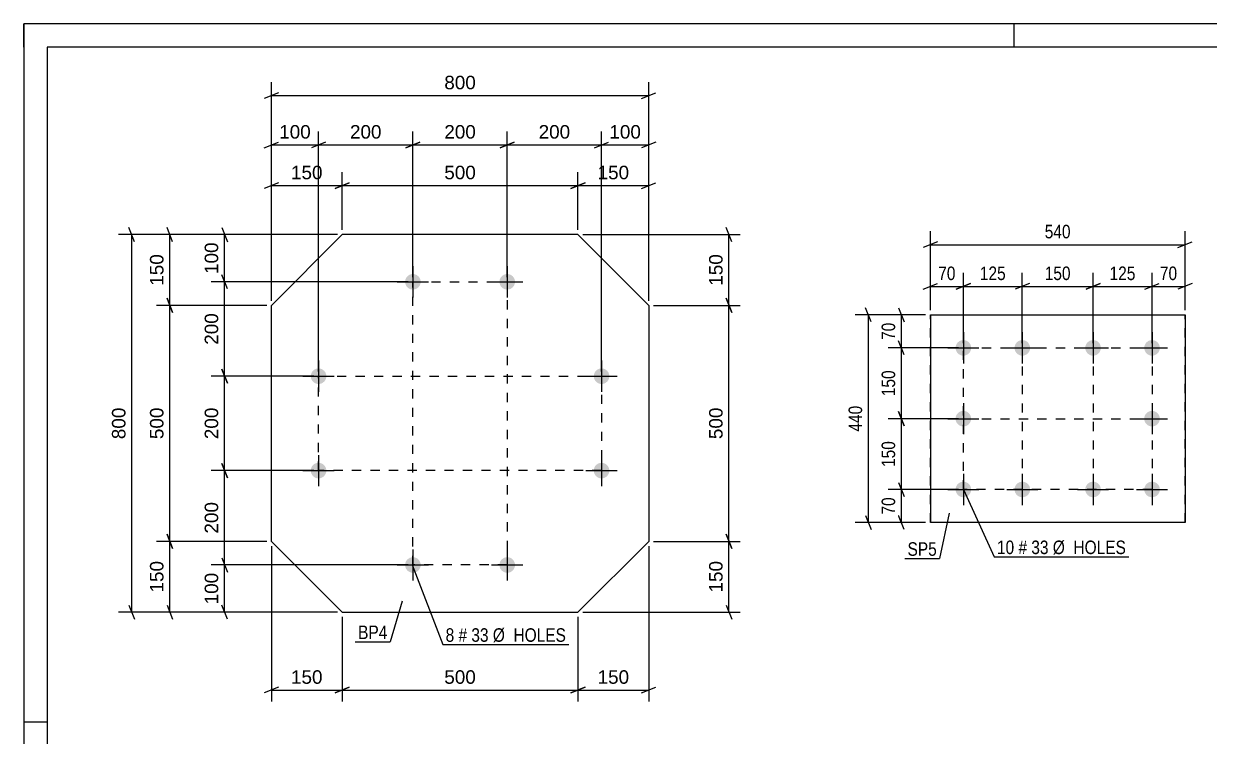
# Model space of a CAD drawing. Header units: millimetres. Extents: x 0 to 420, y 0 to 297.
# Drawn here: x 0 to 251.4, y 146 to 297 of the extents above; entities that cross this region are included whole.
import ezdxf

# ---------------------------------------------------------------- set-up
doc = ezdxf.new("R2010")
doc.units = ezdxf.units.MM
doc.linetypes.add('DXK_LINE_DOT2', pattern=[3.9198, 1.9599, -1.9599])
doc.styles.add('Arial', font='ARIAL.TTF', dxfattribs={"height": 0.2})
doc.styles.add('Arial Narrow', font='ARIALN.TTF', dxfattribs={"height": 0.2})

# ---------------------------------------------------------------- blocks, each defined once
blk = doc.blocks.new('Unknown-284876815-1134')
at = {"color": 5, "linetype": 'Continuous'}
for p, q in [((420, 297), (0, 297)), ((0, 297), (0, 0)), ((0, 292), (0, 297)), ((210, 292), (210, 297)), ((415, 292), (5, 292)), ((5, 292), (5, 5)), ((5, 149), (0, 149))]:
    blk.add_line(p, q, dxfattribs=at)
blk = doc.blocks.new('Part-284876815-1397 - 1381')
at = {"color": 2, "linetype": 'Continuous'}
for p, q in [((192.22, 235.32), (192.22, 191.32)), ((192.22, 235.32), (246.22, 235.32)), ((246.22, 235.32), (246.22, 191.32)), ((246.22, 191.32), (192.22, 191.32))]:
    blk.add_line(p, q, dxfattribs=at)
at = {"color": 7, "linetype": 'DXK_LINE_DOT2'}
for p, q in [((192.22, 191.32), (192.22, 235.32)), ((246.22, 191.32), (246.22, 235.32))]:
    blk.add_line(p, q, dxfattribs=at)
blk = doc.blocks.new('Bolt-284876815-1430 - 1381')
at = {"linetype": 'Continuous'}
for points in [[(199.22, 229.97, -1), (199.22, 226.67, -1)], [(211.72, 229.97, -1), (211.72, 226.67, -1)], [(226.72, 229.97, -1), (226.72, 226.67, -1)], [(239.22, 229.97, -1), (239.22, 226.67, -1)], [(199.22, 214.97, -1), (199.22, 211.67, -1)], [(239.22, 214.97, -1), (239.22, 211.67, -1)], [(199.22, 199.97, -1), (199.22, 196.67, -1)], [(211.72, 199.97, -1), (211.72, 196.67, -1)], [(226.72, 199.97, -1), (226.72, 196.67, -1)], [(239.22, 199.97, -1), (239.22, 196.67, -1)]]:
    blk.add_hatch(color=1, dxfattribs=at).paths.add_polyline_path(points)
at = {"color": 1, "linetype": 'Continuous'}
for p, q in [((199.22, 231.62), (199.22, 225.02)), ((211.72, 231.62), (211.72, 225.02)), ((226.72, 231.62), (226.72, 225.02)), ((239.22, 231.62), (239.22, 225.02)), ((195.92, 228.32), (202.52, 228.32)), ((208.42, 228.32), (215.02, 228.32)), ((223.42, 228.32), (230.02, 228.32)), ((235.92, 228.32), (242.52, 228.32)), ((199.22, 216.62), (199.22, 210.02)), ((239.22, 216.62), (239.22, 210.02)), ((195.92, 213.32), (202.52, 213.32)), ((235.92, 213.32), (242.52, 213.32)), ((199.22, 201.62), (199.22, 195.02)), ((211.72, 201.62), (211.72, 195.02)), ((226.72, 201.62), (226.72, 195.02)), ((239.22, 201.62), (239.22, 195.02)), ((195.92, 198.32), (202.52, 198.32)), ((208.42, 198.32), (215.02, 198.32)), ((223.42, 198.32), (230.02, 198.32)), ((235.92, 198.32), (242.52, 198.32))]:
    blk.add_line(p, q, dxfattribs=at)
blk = doc.blocks.new('Part-284876815-1938 - 1922')
at = {"color": 2, "linetype": 'Continuous'}
for p, q in [((52.51, 237.32), (67.5, 252.32)), ((117.51, 252.32), (67.5, 252.32)), ((117.51, 252.32), (132.51, 237.32)), ((52.51, 187.32), (52.51, 237.32)), ((132.51, 237.32), (132.51, 187.32)), ((52.51, 187.32), (67.51, 172.32)), ((132.51, 187.32), (117.51, 172.32)), ((67.51, 172.32), (117.51, 172.32))]:
    blk.add_line(p, q, dxfattribs=at)
blk = doc.blocks.new('Bolt-284876815-1971 - 1922')
at = {"linetype": 'Continuous'}
for points in [[(82.51, 243.97, -1), (82.51, 240.67, -1)], [(102.51, 243.97, -1), (102.51, 240.67, -1)], [(62.51, 223.97, -1), (62.51, 220.67, -1)], [(122.51, 223.97, -1), (122.51, 220.67, -1)], [(62.51, 203.97, -1), (62.51, 200.67, -1)], [(122.51, 203.97, -1), (122.51, 200.67, -1)], [(82.51, 183.97, -1), (82.51, 180.67, -1)], [(102.51, 183.97, -1), (102.51, 180.67, -1)]]:
    blk.add_hatch(color=1, dxfattribs=at).paths.add_polyline_path(points)
at = {"color": 1, "linetype": 'Continuous'}
for p, q in [((82.51, 245.62), (82.51, 239.02)), ((102.51, 245.62), (102.51, 239.02)), ((79.21, 242.32), (85.81, 242.32)), ((99.21, 242.32), (105.81, 242.32)), ((62.51, 225.62), (62.51, 219.02)), ((122.51, 225.62), (122.51, 219.02)), ((59.21, 222.32), (65.81, 222.32)), ((119.21, 222.32), (125.81, 222.32)), ((62.51, 205.62), (62.51, 199.02)), ((122.51, 205.62), (122.51, 199.02)), ((59.21, 202.32), (65.81, 202.32)), ((119.21, 202.32), (125.81, 202.32)), ((82.51, 185.62), (82.51, 179.02)), ((102.51, 185.62), (102.51, 179.02)), ((79.21, 182.32), (85.81, 182.32)), ((99.21, 182.32), (105.81, 182.32))]:
    blk.add_line(p, q, dxfattribs=at)
blk = doc.blocks.new('Rectangle-284876815-1527 - 1381')
at = {"color": 1, "linetype": 'DXK_LINE_DOT2'}
blk.add_lwpolyline([(199.22, 228.33), (239.22, 228.33), (239.22, 198.32), (199.22, 198.32), (199.22, 228.33)], close=True, dxfattribs=at)
blk = doc.blocks.new('Rectangle-284876815-2923 - 1922')
at = {"color": 1, "linetype": 'DXK_LINE_DOT2'}
blk.add_lwpolyline([(82.51, 242.32), (102.51, 242.32), (102.51, 182.32), (82.51, 182.32), (82.51, 242.32)], close=True, dxfattribs=at)
blk = doc.blocks.new('Rectangle-284876815-2933 - 1922')
at = {"color": 1, "linetype": 'DXK_LINE_DOT2'}
blk.add_lwpolyline([(62.51, 222.32), (122.51, 222.32), (122.51, 202.32), (62.51, 202.32), (62.51, 222.32)], close=True, dxfattribs=at)
blk = doc.blocks.new('Line-284876815-1513 - 1381')
at = {"color": 1, "linetype": 'DXK_LINE_DOT2'}
blk.add_line((226.72, 228.33), (226.72, 198.32), dxfattribs=at)
blk = doc.blocks.new('Line-284876815-1505 - 1381')
at = {"color": 1, "linetype": 'DXK_LINE_DOT2'}
blk.add_line((211.72, 228.33), (211.72, 198.32), dxfattribs=at)
blk = doc.blocks.new('Line-284876815-1520 - 1381')
at = {"color": 1, "linetype": 'DXK_LINE_DOT2'}
blk.add_line((199.22, 213.32), (239.22, 213.32), dxfattribs=at)
blk = doc.blocks.new('StraightDimension-284876815-1495 - 1381')
at = {"color": 7, "linetype": 'Continuous'}
for p, q in [((192.22, 236.32), (192.22, 253.03)), ((246.22, 236.32), (246.22, 253.03)), ((193.72, 250.78), (190.72, 249.58)), ((192.22, 250.18), (246.22, 250.18)), ((244.72, 249.58), (247.72, 250.78))]:
    blk.add_line(p, q, dxfattribs=at)
at = {"color": 0}
blk.add_wipeout([(222.56, 250.93), (222.56, 255.13), (215.87, 255.13), (215.87, 250.93)], dxfattribs=at)
at = {"color": 3, "style": 'Arial Narrow'}
blk.add_text('540', height=2.863, dxfattribs=at).set_placement((216.47, 251.53))
blk = doc.blocks.new('StraightDimension-284876815-1457 - 1381')
at = {"color": 7, "linetype": 'Continuous'}
for p, q in [((179.7, 233.82), (178.5, 236.82)), ((191.22, 235.32), (176.25, 235.32)), ((179.1, 191.32), (179.1, 235.32)), ((191.22, 191.32), (176.25, 191.32)), ((178.5, 192.82), (179.7, 189.82))]:
    blk.add_line(p, q, dxfattribs=at)
at = {"color": 0}
blk.add_wipeout([(178.35, 216.67), (174.15, 216.67), (174.15, 209.98), (178.35, 209.98)], dxfattribs=at)
at = {"color": 3, "style": 'Arial Narrow'}
blk.add_text('440', height=2.863, rotation=90.0002, dxfattribs=at).set_placement((177.75, 210.58))
blk = doc.blocks.new('StraightDimension-284876815-5510 - 1381')
at = {"color": 7, "linetype": 'Continuous'}
for p, q in [((199.22, 229.32), (199.22, 244.19)), ((211.72, 229.32), (211.72, 244.19)), ((197.72, 240.74), (200.72, 241.94)), ((199.22, 241.34), (211.72, 241.34)), ((213.22, 241.94), (210.22, 240.74))]:
    blk.add_line(p, q, dxfattribs=at)
at = {"color": 0}
blk.add_wipeout([(208.81, 242.09), (208.81, 246.29), (202.12, 246.29), (202.12, 242.09)], dxfattribs=at)
at = {"color": 3, "style": 'Arial Narrow'}
blk.add_text('125', height=2.863, dxfattribs=at).set_placement((202.72, 242.69))
blk = doc.blocks.new('StraightDimension-284876815-5512 - 1381')
at = {"color": 7, "linetype": 'Continuous'}
for p, q in [((211.72, 229.32), (211.72, 244.19)), ((226.72, 229.32), (226.72, 244.19)), ((213.22, 241.94), (210.22, 240.74)), ((211.72, 241.34), (226.72, 241.34)), ((225.22, 240.74), (228.22, 241.94))]:
    blk.add_line(p, q, dxfattribs=at)
at = {"color": 0}
blk.add_wipeout([(222.56, 242.09), (222.56, 246.29), (215.87, 246.29), (215.87, 242.09)], dxfattribs=at)
at = {"color": 3, "style": 'Arial Narrow'}
blk.add_text('150', height=2.863, dxfattribs=at).set_placement((216.47, 242.69))
blk = doc.blocks.new('StraightDimension-284876815-1432 - 1381')
at = {"color": 7, "linetype": 'Continuous'}
for p, q in [((185.5, 199.82), (186.7, 196.82)), ((198.22, 198.32), (183.25, 198.32)), ((186.1, 191.32), (186.1, 198.32)), ((191.22, 191.32), (183.25, 191.32)), ((186.7, 189.82), (185.5, 192.82))]:
    blk.add_line(p, q, dxfattribs=at)
at = {"color": 0}
blk.add_wipeout([(185.35, 197.25), (181.15, 197.25), (181.15, 192.4), (185.35, 192.4)], dxfattribs=at)
at = {"color": 3, "style": 'Arial Narrow'}
blk.add_text('70', height=2.863, rotation=90.0002, dxfattribs=at).set_placement((184.75, 193))
blk = doc.blocks.new('StraightDimension-284876815-1442 - 1381')
at = {"color": 7, "linetype": 'Continuous'}
for p, q in [((185.5, 236.82), (186.7, 233.82)), ((191.22, 235.32), (183.25, 235.32)), ((186.1, 228.33), (186.1, 235.32)), ((186.7, 226.83), (185.5, 229.83)), ((198.22, 228.33), (183.25, 228.33))]:
    blk.add_line(p, q, dxfattribs=at)
at = {"color": 0}
blk.add_wipeout([(185.35, 234.25), (181.15, 234.25), (181.15, 229.4), (185.35, 229.4)], dxfattribs=at)
at = {"color": 3, "style": 'Arial Narrow'}
blk.add_text('70', height=2.863, rotation=90.0002, dxfattribs=at).set_placement((184.75, 230))
blk = doc.blocks.new('StraightDimension-284876815-1468 - 1381')
at = {"color": 7, "linetype": 'Continuous'}
for p, q in [((192.22, 236.32), (192.22, 244.19)), ((199.22, 229.32), (199.22, 244.19)), ((190.72, 240.74), (193.72, 241.94)), ((192.22, 241.34), (199.22, 241.34)), ((200.72, 241.94), (197.72, 240.74))]:
    blk.add_line(p, q, dxfattribs=at)
at = {"color": 0}
blk.add_wipeout([(198.14, 242.09), (198.14, 246.29), (193.29, 246.29), (193.29, 242.09)], dxfattribs=at)
at = {"color": 3, "style": 'Arial Narrow'}
blk.add_text('70', height=2.863, dxfattribs=at).set_placement((193.89, 242.69))
blk = doc.blocks.new('StraightDimension-284876815-1478 - 1381')
at = {"color": 7, "linetype": 'Continuous'}
for p, q in [((239.22, 229.33), (239.22, 244.19)), ((246.22, 236.32), (246.22, 244.19)), ((237.72, 240.74), (240.72, 241.94)), ((239.22, 241.34), (246.22, 241.34)), ((247.72, 241.94), (244.72, 240.74))]:
    blk.add_line(p, q, dxfattribs=at)
at = {"color": 0}
blk.add_wipeout([(245.14, 242.09), (245.14, 246.29), (240.29, 246.29), (240.29, 242.09)], dxfattribs=at)
at = {"color": 3, "style": 'Arial Narrow'}
blk.add_text('70', height=2.863, dxfattribs=at).set_placement((240.89, 242.69))
blk = doc.blocks.new('StraightDimension-284876815-5488 - 1381')
at = {"color": 7, "linetype": 'Continuous'}
for p, q in [((186.7, 211.82), (185.5, 214.82)), ((198.22, 213.32), (183.25, 213.32)), ((186.1, 198.32), (186.1, 213.32)), ((185.5, 199.82), (186.7, 196.82)), ((198.22, 198.32), (183.25, 198.32))]:
    blk.add_line(p, q, dxfattribs=at)
at = {"color": 0}
blk.add_wipeout([(185.35, 209.17), (181.15, 209.17), (181.15, 202.48), (185.35, 202.48)], dxfattribs=at)
at = {"color": 3, "style": 'Arial Narrow'}
blk.add_text('150', height=2.863, rotation=90.0002, dxfattribs=at).set_placement((184.75, 203.08))
blk = doc.blocks.new('StraightDimension-284876815-5490 - 1381')
at = {"color": 7, "linetype": 'Continuous'}
for p, q in [((186.7, 226.83), (185.5, 229.83)), ((198.22, 228.33), (183.25, 228.33)), ((186.1, 213.32), (186.1, 228.33)), ((185.5, 214.82), (186.7, 211.82)), ((198.22, 213.32), (183.25, 213.32))]:
    blk.add_line(p, q, dxfattribs=at)
at = {"color": 0}
blk.add_wipeout([(185.35, 224.17), (181.15, 224.17), (181.15, 217.48), (185.35, 217.48)], dxfattribs=at)
at = {"color": 3, "style": 'Arial Narrow'}
blk.add_text('150', height=2.863, rotation=90.0002, dxfattribs=at).set_placement((184.75, 218.08))
blk = doc.blocks.new('StraightDimension-284876815-5514 - 1381')
at = {"color": 7, "linetype": 'Continuous'}
for p, q in [((226.72, 229.32), (226.72, 244.19)), ((239.22, 229.32), (239.22, 244.19)), ((228.22, 241.94), (225.22, 240.74)), ((226.72, 241.34), (239.22, 241.34)), ((237.72, 240.74), (240.72, 241.94))]:
    blk.add_line(p, q, dxfattribs=at)
at = {"color": 0}
blk.add_wipeout([(236.31, 242.09), (236.31, 246.29), (229.62, 246.29), (229.62, 242.09)], dxfattribs=at)
at = {"color": 3, "style": 'Arial Narrow'}
blk.add_text('125', height=2.863, dxfattribs=at).set_placement((230.22, 242.69))
blk = doc.blocks.new('StraightDimension-284876815-5588 - 1922')
at = {"color": 7, "linetype": 'Continuous'}
for p, q in [((43.18, 240.82), (41.98, 243.82)), ((81.51, 242.32), (39.73, 242.32)), ((42.58, 222.32), (42.58, 242.32)), ((41.98, 223.82), (43.18, 220.82)), ((61.51, 222.32), (39.73, 222.32))]:
    blk.add_line(p, q, dxfattribs=at)
at = {"color": 0}
blk.add_wipeout([(41.83, 236.26), (37.63, 236.26), (37.63, 228.38), (41.83, 228.38)], dxfattribs=at)
at = {"color": 3, "style": 'Arial'}
blk.add_text('200', height=2.865, rotation=90.0002, dxfattribs=at).set_placement((41.23, 228.98))
blk = doc.blocks.new('StraightDimension-284876815-2838 - 1922')
at = {"color": 7, "linetype": 'Continuous'}
for p, q in [((117.51, 253.32), (117.51, 265.55)), ((132.51, 238.32), (132.51, 265.55)), ((119.01, 263.3), (116.01, 262.1)), ((117.51, 262.7), (132.51, 262.7)), ((131.01, 262.1), (134.01, 263.3))]:
    blk.add_line(p, q, dxfattribs=at)
at = {"color": 0}
blk.add_wipeout([(128.94, 263.45), (128.94, 267.65), (121.07, 267.65), (121.07, 263.45)], dxfattribs=at)
at = {"color": 3, "style": 'Arial'}
blk.add_text('150', height=2.865, dxfattribs=at).set_placement((121.67, 264.05))
blk = doc.blocks.new('StraightDimension-284876815-3119 - 1922')
at = {"color": 7, "linetype": 'Continuous'}
for p, q in [((52.51, 238.32), (52.51, 284.61)), ((132.51, 238.32), (132.51, 284.61)), ((54.01, 282.36), (51.01, 281.16)), ((52.51, 281.76), (132.51, 281.76)), ((131.01, 281.16), (134.01, 282.36))]:
    blk.add_line(p, q, dxfattribs=at)
at = {"color": 0}
blk.add_wipeout([(96.44, 282.51), (96.44, 286.71), (88.57, 286.71), (88.57, 282.51)], dxfattribs=at)
at = {"color": 3, "style": 'Arial'}
blk.add_text('800', height=2.865, dxfattribs=at).set_placement((89.17, 283.11))
blk = doc.blocks.new('StraightDimension-284876815-2839 - 1922')
at = {"color": 7, "linetype": 'Continuous'}
for p, q in [((67.5, 253.32), (67.5, 265.55)), ((117.51, 253.32), (117.51, 265.55)), ((69, 263.3), (66, 262.1)), ((67.5, 262.7), (117.51, 262.7)), ((116.01, 262.1), (119.01, 263.3))]:
    blk.add_line(p, q, dxfattribs=at)
at = {"color": 0}
blk.add_wipeout([(96.44, 263.45), (96.44, 267.65), (88.57, 267.65), (88.57, 263.45)], dxfattribs=at)
at = {"color": 3, "style": 'Arial'}
blk.add_text('500', height=2.865, dxfattribs=at).set_placement((89.17, 264.05))
blk = doc.blocks.new('StraightDimension-284876815-3071 - 1922')
at = {"color": 7, "linetype": 'Continuous'}
for p, q in [((66.5, 252.32), (39.73, 252.32)), ((41.98, 253.82), (43.18, 250.82)), ((42.58, 242.32), (42.58, 252.32)), ((43.18, 240.82), (41.98, 243.82)), ((81.51, 242.32), (39.73, 242.32))]:
    blk.add_line(p, q, dxfattribs=at)
at = {"color": 0}
blk.add_wipeout([(41.83, 251.26), (37.63, 251.26), (37.63, 243.38), (41.83, 243.38)], dxfattribs=at)
at = {"color": 3, "style": 'Arial'}
blk.add_text('100', height=2.865, rotation=90.0002, dxfattribs=at).set_placement((41.23, 243.98))
blk = doc.blocks.new('StraightDimension-284876815-2840 - 1922')
at = {"color": 7, "linetype": 'Continuous'}
for p, q in [((52.51, 238.32), (52.51, 265.55)), ((67.5, 253.32), (67.5, 265.55)), ((54.01, 263.3), (51.01, 262.1)), ((52.51, 262.7), (67.5, 262.7)), ((66, 262.1), (69, 263.3))]:
    blk.add_line(p, q, dxfattribs=at)
at = {"color": 0}
blk.add_wipeout([(63.94, 263.45), (63.94, 267.65), (56.07, 267.65), (56.07, 263.45)], dxfattribs=at)
at = {"color": 3, "style": 'Arial'}
blk.add_text('150', height=2.865, dxfattribs=at).set_placement((56.67, 264.05))
blk = doc.blocks.new('StraightDimension-284876815-3011 - 1922')
at = {"color": 7, "linetype": 'Continuous'}
for p, q in [((150.12, 185.82), (148.92, 188.82)), ((133.51, 187.32), (151.92, 187.32)), ((149.52, 172.32), (149.52, 187.32)), ((148.92, 173.82), (150.12, 170.82)), ((118.51, 172.32), (151.92, 172.32))]:
    blk.add_line(p, q, dxfattribs=at)
at = {"color": 0}
blk.add_wipeout([(148.77, 183.76), (144.57, 183.76), (144.57, 175.89), (148.77, 175.89)], dxfattribs=at)
at = {"color": 3, "style": 'Arial'}
blk.add_text('150', height=2.865, rotation=90.0002, dxfattribs=at).set_placement((148.17, 176.49))
blk = doc.blocks.new('StraightDimension-284876815-2947 - 1922')
at = {"color": 7, "linetype": 'Continuous'}
for p, q in [((132.51, 186.32), (132.51, 153.4)), ((117.51, 171.32), (117.51, 153.4)), ((119.01, 156.4), (116.01, 155.2)), ((131.01, 155.2), (134.01, 156.4)), ((117.51, 155.8), (132.51, 155.8))]:
    blk.add_line(p, q, dxfattribs=at)
at = {"color": 0}
blk.add_wipeout([(128.94, 156.55), (128.94, 160.75), (121.07, 160.75), (121.07, 156.55)], dxfattribs=at)
at = {"color": 3, "style": 'Arial'}
blk.add_text('150', height=2.865, dxfattribs=at).set_placement((121.67, 157.15))
blk = doc.blocks.new('StraightDimension-284876815-2948 - 1922')
at = {"color": 7, "linetype": 'Continuous'}
for p, q in [((67.51, 171.32), (67.51, 153.4)), ((117.51, 171.32), (117.51, 153.4)), ((69.01, 156.4), (66.01, 155.2)), ((116.01, 155.2), (119.01, 156.4)), ((67.51, 155.8), (117.51, 155.8))]:
    blk.add_line(p, q, dxfattribs=at)
at = {"color": 0}
blk.add_wipeout([(96.44, 156.55), (96.44, 160.75), (88.57, 160.75), (88.57, 156.55)], dxfattribs=at)
at = {"color": 3, "style": 'Arial'}
blk.add_text('500', height=2.865, dxfattribs=at).set_placement((89.17, 157.15))
blk = doc.blocks.new('StraightDimension-284876815-2949 - 1922')
at = {"color": 7, "linetype": 'Continuous'}
for p, q in [((52.51, 186.32), (52.51, 153.4)), ((67.51, 171.32), (67.51, 153.4)), ((54.01, 156.4), (51.01, 155.2)), ((66.01, 155.2), (69.01, 156.4)), ((52.51, 155.8), (67.51, 155.8))]:
    blk.add_line(p, q, dxfattribs=at)
at = {"color": 0}
blk.add_wipeout([(63.94, 156.55), (63.94, 160.75), (56.07, 160.75), (56.07, 156.55)], dxfattribs=at)
at = {"color": 3, "style": 'Arial'}
blk.add_text('150', height=2.865, dxfattribs=at).set_placement((56.67, 157.15))
blk = doc.blocks.new('StraightDimension-284876815-2982 - 1922')
at = {"color": 7, "linetype": 'Continuous'}
for p, q in [((122.51, 223.32), (122.51, 274.16)), ((132.51, 238.32), (132.51, 274.16)), ((121.01, 270.71), (124.01, 271.91)), ((134.01, 271.91), (131.01, 270.71)), ((122.51, 271.31), (132.51, 271.31))]:
    blk.add_line(p, q, dxfattribs=at)
at = {"color": 0}
blk.add_wipeout([(131.44, 272.06), (131.44, 276.26), (123.57, 276.26), (123.57, 272.06)], dxfattribs=at)
at = {"color": 3, "style": 'Arial'}
blk.add_text('100', height=2.865, dxfattribs=at).set_placement((124.17, 272.66))
blk = doc.blocks.new('StraightDimension-284876815-2986 - 1922')
at = {"color": 7, "linetype": 'Continuous'}
for p, q in [((52.51, 238.32), (52.51, 274.16)), ((62.51, 223.32), (62.51, 274.16)), ((51.01, 270.71), (54.01, 271.91)), ((64.01, 271.91), (61.01, 270.71)), ((52.51, 271.31), (62.51, 271.31))]:
    blk.add_line(p, q, dxfattribs=at)
at = {"color": 0}
blk.add_wipeout([(61.44, 272.06), (61.44, 276.26), (53.57, 276.26), (53.57, 272.06)], dxfattribs=at)
at = {"color": 3, "style": 'Arial'}
blk.add_text('100', height=2.865, dxfattribs=at).set_placement((54.17, 272.66))
blk = doc.blocks.new('StraightDimension-284876815-3009 - 1922')
at = {"color": 7, "linetype": 'Continuous'}
for p, q in [((118.51, 252.32), (151.92, 252.32)), ((150.12, 250.82), (148.92, 253.82)), ((149.52, 237.32), (149.52, 252.32)), ((148.92, 238.82), (150.12, 235.82)), ((133.51, 237.32), (151.92, 237.32))]:
    blk.add_line(p, q, dxfattribs=at)
at = {"color": 0}
blk.add_wipeout([(148.77, 248.76), (144.57, 248.76), (144.57, 240.89), (148.77, 240.89)], dxfattribs=at)
at = {"color": 3, "style": 'Arial'}
blk.add_text('150', height=2.865, rotation=90.0002, dxfattribs=at).set_placement((148.17, 241.49))
blk = doc.blocks.new('StraightDimension-284876815-3010 - 1922')
at = {"color": 7, "linetype": 'Continuous'}
for p, q in [((150.12, 235.82), (148.92, 238.82)), ((133.51, 237.32), (151.92, 237.32)), ((149.52, 187.32), (149.52, 237.32)), ((148.92, 188.82), (150.12, 185.82)), ((133.51, 187.32), (151.92, 187.32))]:
    blk.add_line(p, q, dxfattribs=at)
at = {"color": 0}
blk.add_wipeout([(148.77, 216.26), (144.57, 216.26), (144.57, 208.39), (148.77, 208.39)], dxfattribs=at)
at = {"color": 3, "style": 'Arial'}
blk.add_text('500', height=2.865, rotation=90.0002, dxfattribs=at).set_placement((148.17, 208.99))
blk = doc.blocks.new('StraightDimension-284876815-3040 - 1922')
at = {"color": 7, "linetype": 'Continuous'}
for p, q in [((66.5, 252.32), (28.13, 252.32)), ((31.58, 250.82), (30.38, 253.82)), ((30.98, 237.32), (30.98, 252.32)), ((30.38, 238.82), (31.58, 235.82)), ((51.51, 237.32), (28.13, 237.32))]:
    blk.add_line(p, q, dxfattribs=at)
at = {"color": 0}
blk.add_wipeout([(30.23, 248.76), (26.03, 248.76), (26.03, 240.89), (30.23, 240.89)], dxfattribs=at)
at = {"color": 3, "style": 'Arial'}
blk.add_text('150', height=2.865, rotation=90.0002, dxfattribs=at).set_placement((29.63, 241.49))
blk = doc.blocks.new('StraightDimension-284876815-3041 - 1922')
at = {"color": 7, "linetype": 'Continuous'}
for p, q in [((31.58, 235.82), (30.38, 238.82)), ((51.51, 237.32), (28.13, 237.32)), ((30.98, 187.32), (30.98, 237.32)), ((30.38, 188.82), (31.58, 185.82)), ((51.51, 187.32), (28.13, 187.32))]:
    blk.add_line(p, q, dxfattribs=at)
at = {"color": 0}
blk.add_wipeout([(30.23, 216.26), (26.03, 216.26), (26.03, 208.39), (30.23, 208.39)], dxfattribs=at)
at = {"color": 3, "style": 'Arial'}
blk.add_text('500', height=2.865, rotation=90.0002, dxfattribs=at).set_placement((29.63, 208.99))
blk = doc.blocks.new('StraightDimension-284876815-3042 - 1922')
at = {"color": 7, "linetype": 'Continuous'}
for p, q in [((31.58, 185.82), (30.38, 188.82)), ((51.51, 187.32), (28.13, 187.32)), ((30.98, 172.32), (30.98, 187.32)), ((30.38, 173.82), (31.58, 170.82)), ((66.51, 172.32), (28.13, 172.32))]:
    blk.add_line(p, q, dxfattribs=at)
at = {"color": 0}
blk.add_wipeout([(30.23, 183.76), (26.03, 183.76), (26.03, 175.89), (30.23, 175.89)], dxfattribs=at)
at = {"color": 3, "style": 'Arial'}
blk.add_text('150', height=2.865, rotation=90.0002, dxfattribs=at).set_placement((29.63, 176.49))
blk = doc.blocks.new('StraightDimension-284876815-3075 - 1922')
at = {"color": 7, "linetype": 'Continuous'}
for p, q in [((41.98, 183.82), (43.18, 180.82)), ((81.51, 182.32), (39.73, 182.32)), ((42.58, 172.32), (42.58, 182.32)), ((43.18, 170.82), (41.98, 173.82)), ((66.51, 172.32), (39.73, 172.32))]:
    blk.add_line(p, q, dxfattribs=at)
at = {"color": 0}
blk.add_wipeout([(41.83, 181.26), (37.63, 181.26), (37.63, 173.38), (41.83, 173.38)], dxfattribs=at)
at = {"color": 3, "style": 'Arial'}
blk.add_text('100', height=2.865, rotation=90.0002, dxfattribs=at).set_placement((41.23, 173.98))
blk = doc.blocks.new('StraightDimension-284876815-3108 - 1922')
at = {"color": 7, "linetype": 'Continuous'}
for p, q in [((66.5, 252.32), (20.07, 252.32)), ((23.52, 250.82), (22.32, 253.82)), ((22.92, 172.32), (22.92, 252.32)), ((22.32, 173.82), (23.52, 170.82)), ((66.5, 172.32), (20.07, 172.32))]:
    blk.add_line(p, q, dxfattribs=at)
at = {"color": 0}
blk.add_wipeout([(22.17, 216.26), (17.97, 216.26), (17.97, 208.38), (22.17, 208.38)], dxfattribs=at)
at = {"color": 3, "style": 'Arial'}
blk.add_text('800', height=2.865, rotation=90.0002, dxfattribs=at).set_placement((21.57, 208.98))
blk = doc.blocks.new('StraightDimension-284876815-5578 - 1922')
at = {"color": 7, "linetype": 'Continuous'}
for p, q in [((62.51, 223.32), (62.51, 274.16)), ((82.51, 243.32), (82.51, 274.16)), ((64.01, 271.91), (61.01, 270.71)), ((81.01, 270.71), (84.01, 271.91)), ((62.51, 271.31), (82.51, 271.31))]:
    blk.add_line(p, q, dxfattribs=at)
at = {"color": 0}
blk.add_wipeout([(76.44, 272.06), (76.44, 276.26), (68.57, 276.26), (68.57, 272.06)], dxfattribs=at)
at = {"color": 3, "style": 'Arial'}
blk.add_text('200', height=2.865, dxfattribs=at).set_placement((69.17, 272.66))
blk = doc.blocks.new('StraightDimension-284876815-5580 - 1922')
at = {"color": 7, "linetype": 'Continuous'}
for p, q in [((82.51, 243.32), (82.51, 274.16)), ((102.51, 243.32), (102.51, 274.16)), ((84.01, 271.91), (81.01, 270.71)), ((101.01, 270.71), (104.01, 271.91)), ((82.51, 271.31), (102.51, 271.31))]:
    blk.add_line(p, q, dxfattribs=at)
at = {"color": 0}
blk.add_wipeout([(96.44, 272.06), (96.44, 276.26), (88.57, 276.26), (88.57, 272.06)], dxfattribs=at)
at = {"color": 3, "style": 'Arial'}
blk.add_text('200', height=2.865, dxfattribs=at).set_placement((89.17, 272.66))
blk = doc.blocks.new('StraightDimension-284876815-5582 - 1922')
at = {"color": 7, "linetype": 'Continuous'}
for p, q in [((102.51, 243.32), (102.51, 274.16)), ((122.51, 223.32), (122.51, 274.16)), ((104.01, 271.91), (101.01, 270.71)), ((121.01, 270.71), (124.01, 271.91)), ((102.51, 271.31), (122.51, 271.31))]:
    blk.add_line(p, q, dxfattribs=at)
at = {"color": 0}
blk.add_wipeout([(116.44, 272.06), (116.44, 276.26), (108.57, 276.26), (108.57, 272.06)], dxfattribs=at)
at = {"color": 3, "style": 'Arial'}
blk.add_text('200', height=2.865, dxfattribs=at).set_placement((109.17, 272.66))
blk = doc.blocks.new('StraightDimension-284876815-5584 - 1922')
at = {"color": 7, "linetype": 'Continuous'}
for p, q in [((43.18, 200.82), (41.98, 203.82)), ((61.51, 202.32), (39.73, 202.32)), ((42.58, 182.32), (42.58, 202.32)), ((41.98, 183.82), (43.18, 180.82)), ((81.51, 182.32), (39.73, 182.32))]:
    blk.add_line(p, q, dxfattribs=at)
at = {"color": 0}
blk.add_wipeout([(41.83, 196.26), (37.63, 196.26), (37.63, 188.38), (41.83, 188.38)], dxfattribs=at)
at = {"color": 3, "style": 'Arial'}
blk.add_text('200', height=2.865, rotation=90.0002, dxfattribs=at).set_placement((41.23, 188.98))
blk = doc.blocks.new('StraightDimension-284876815-5586 - 1922')
at = {"color": 7, "linetype": 'Continuous'}
for p, q in [((43.18, 220.82), (41.98, 223.82)), ((61.51, 222.32), (39.73, 222.32)), ((42.58, 202.32), (42.58, 222.32)), ((41.98, 203.82), (43.18, 200.82)), ((61.51, 202.32), (39.73, 202.32))]:
    blk.add_line(p, q, dxfattribs=at)
at = {"color": 0}
blk.add_wipeout([(41.83, 216.26), (37.63, 216.26), (37.63, 208.38), (41.83, 208.38)], dxfattribs=at)
at = {"color": 3, "style": 'Arial'}
blk.add_text('200', height=2.865, rotation=90.0002, dxfattribs=at).set_placement((41.23, 208.98))
blk = doc.blocks.new('Mark-284876815-1393 - 1381')
at = {"color": 0}
blk.add_wipeout([(193.59, 184.27), (193.59, 187.27), (187.38, 187.27), (187.38, 184.27)], dxfattribs=at)
blk.add_wipeout([(193.59, 184.27), (193.59, 187.27), (187.38, 187.27), (187.38, 184.27)], dxfattribs=at)
at = {"color": 30, "linetype": 'Continuous'}
for p in [(196.2, 193.29), (186.78, 183.67)]:
    blk.add_line(p, (194.19, 183.67), dxfattribs=at)
at = {"color": 3, "style": 'Arial Narrow'}
blk.add_text('SP5', height=2.863, dxfattribs=at).set_placement((187.38, 184.27))
blk = doc.blocks.new('Mark-284876815-1426 - 1381')
at = {"color": 0}
blk.add_wipeout([(210, 184.63), (210, 187.63), (206.34, 187.63), (206.34, 184.63)], dxfattribs=at)
blk.add_wipeout([(210, 184.63), (210, 187.63), (206.34, 187.63), (206.34, 184.63)], dxfattribs=at)
at = {"color": 7, "linetype": 'Continuous'}
blk.add_line((199.22, 198.32), (205.74, 184.03), dxfattribs=at)
at = {"color": 0}
blk.add_wipeout([(212.72, 184.63), (212.72, 187.63), (210.9, 187.63), (210.9, 184.63)], dxfattribs=at)
blk.add_wipeout([(212.72, 184.63), (212.72, 187.63), (210.9, 187.63), (210.9, 184.63)], dxfattribs=at)
at = {"color": 3, "style": 'Arial Narrow'}
blk.add_text('10', height=2.863, dxfattribs=at).set_placement((206.34, 184.63))
at = {"color": 0}
blk.add_wipeout([(217.28, 184.63), (217.28, 187.63), (213.62, 187.63), (213.62, 184.63)], dxfattribs=at)
blk.add_wipeout([(217.28, 184.63), (217.28, 187.63), (213.62, 187.63), (213.62, 184.63)], dxfattribs=at)
at = {"color": 3, "style": 'Arial Narrow'}
blk.add_text('#', height=2.86, dxfattribs=at).set_placement((210.9, 184.63))
at = {"color": 0}
blk.add_wipeout([(233.71, 184.63), (233.71, 187.63), (218.18, 187.63), (218.18, 184.63)], dxfattribs=at)
blk.add_wipeout([(233.71, 184.63), (233.71, 187.63), (218.18, 187.63), (218.18, 184.63)], dxfattribs=at)
at = {"color": 7, "linetype": 'Continuous'}
blk.add_line((205.74, 184.03), (234.31, 184.03), dxfattribs=at)
at = {"color": 3, "style": 'Arial Narrow'}
for s, p in [('33', (213.62, 184.63)), ('Ø  HOLES', (218.18, 184.63))]:
    blk.add_text(s, height=2.863, dxfattribs=at).set_placement(p)
blk = doc.blocks.new('Mark-284876815-1934 - 1922')
at = {"color": 0}
blk.add_wipeout([(77.11, 166.63), (77.11, 169.63), (70.9, 169.63), (70.9, 166.63)], dxfattribs=at)
blk.add_wipeout([(77.11, 166.63), (77.11, 169.63), (70.9, 169.63), (70.9, 166.63)], dxfattribs=at)
at = {"color": 30, "linetype": 'Continuous'}
for p in [(80.23, 174.66), (70.3, 166.03)]:
    blk.add_line(p, (77.71, 166.03), dxfattribs=at)
at = {"color": 3, "style": 'Arial Narrow'}
blk.add_text('BP4', height=2.863, dxfattribs=at).set_placement((70.9, 166.63))
blk = doc.blocks.new('Mark-284876815-1967 - 1922')
at = {"color": 0}
blk.add_wipeout([(91.28, 166.05), (91.28, 169.05), (89.45, 169.05), (89.45, 166.05)], dxfattribs=at)
blk.add_wipeout([(91.28, 166.05), (91.28, 169.05), (89.45, 169.05), (89.45, 166.05)], dxfattribs=at)
at = {"color": 7, "linetype": 'Continuous'}
blk.add_line((82.36, 182.36), (88.85, 165.45), dxfattribs=at)
at = {"color": 0}
blk.add_wipeout([(94, 166.05), (94, 169.05), (92.18, 169.05), (92.18, 166.05)], dxfattribs=at)
blk.add_wipeout([(94, 166.05), (94, 169.05), (92.18, 169.05), (92.18, 166.05)], dxfattribs=at)
at = {"color": 3, "style": 'Arial Narrow'}
blk.add_text('8', height=2.86, dxfattribs=at).set_placement((89.45, 166.05))
at = {"color": 0}
blk.add_wipeout([(98.56, 166.05), (98.56, 169.05), (94.9, 169.05), (94.9, 166.05)], dxfattribs=at)
blk.add_wipeout([(98.56, 166.05), (98.56, 169.05), (94.9, 169.05), (94.9, 166.05)], dxfattribs=at)
at = {"color": 3, "style": 'Arial Narrow'}
blk.add_text('#', height=2.86, dxfattribs=at).set_placement((92.18, 166.05))
at = {"color": 0}
blk.add_wipeout([(114.99, 166.05), (114.99, 169.05), (99.46, 169.05), (99.46, 166.05)], dxfattribs=at)
blk.add_wipeout([(114.99, 166.05), (114.99, 169.05), (99.46, 169.05), (99.46, 166.05)], dxfattribs=at)
at = {"color": 7, "linetype": 'Continuous'}
blk.add_line((88.85, 165.45), (115.59, 165.45), dxfattribs=at)
at = {"color": 3, "style": 'Arial Narrow'}
for s, p in [('33', (94.9, 166.05)), ('Ø  HOLES', (99.46, 166.05))]:
    blk.add_text(s, height=2.863, dxfattribs=at).set_placement(p)

msp = doc.modelspace()

# ---------------------------------------------------------------- block references
for name in ['Unknown-284876815-1134', 'Part-284876815-1938 - 1922', 'Bolt-284876815-1971 - 1922', 'Rectangle-284876815-2923 - 1922', 'Part-284876815-1397 - 1381', 'Bolt-284876815-1430 - 1381', 'Rectangle-284876815-1527 - 1381', 'Line-284876815-1505 - 1381', 'Line-284876815-1513 - 1381', 'Rectangle-284876815-2933 - 1922', 'Line-284876815-1520 - 1381']:
    msp.add_blockref(name, (0, 0))

# ---------------------------------------------------------------- next in the draw order: block references
for name in ['StraightDimension-284876815-2838 - 1922', 'StraightDimension-284876815-1495 - 1381', 'StraightDimension-284876815-5588 - 1922', 'StraightDimension-284876815-3011 - 1922']:
    msp.add_blockref(name, (0, 0))

# ---------------------------------------------------------------- next in the draw order: block references
for name in ['StraightDimension-284876815-3119 - 1922', 'StraightDimension-284876815-5510 - 1381', 'StraightDimension-284876815-1478 - 1381', 'StraightDimension-284876815-1457 - 1381', 'StraightDimension-284876815-2947 - 1922']:
    msp.add_blockref(name, (0, 0))

# ---------------------------------------------------------------- next in the draw order: block references
for name in ['StraightDimension-284876815-2982 - 1922', 'StraightDimension-284876815-2839 - 1922', 'StraightDimension-284876815-5512 - 1381', 'StraightDimension-284876815-1442 - 1381', 'StraightDimension-284876815-1432 - 1381', 'StraightDimension-284876815-2948 - 1922']:
    msp.add_blockref(name, (0, 0))

# ---------------------------------------------------------------- next in the draw order: block references
for name in ['StraightDimension-284876815-3071 - 1922', 'StraightDimension-284876815-3009 - 1922', 'StraightDimension-284876815-1468 - 1381', 'StraightDimension-284876815-5514 - 1381', 'StraightDimension-284876815-5488 - 1381', 'Mark-284876815-1393 - 1381', 'StraightDimension-284876815-2949 - 1922']:
    msp.add_blockref(name, (0, 0))

# ---------------------------------------------------------------- next in the draw order: block references
for name in ['StraightDimension-284876815-2840 - 1922', 'StraightDimension-284876815-3010 - 1922', 'StraightDimension-284876815-5490 - 1381', 'Mark-284876815-1426 - 1381']:
    msp.add_blockref(name, (0, 0))

# ---------------------------------------------------------------- next in the draw order: block references
msp.add_blockref('StraightDimension-284876815-2986 - 1922', (0, 0))

# ---------------------------------------------------------------- next in the draw order: block references
msp.add_blockref('StraightDimension-284876815-3040 - 1922', (0, 0))

# ---------------------------------------------------------------- next in the draw order: block references
msp.add_blockref('StraightDimension-284876815-3041 - 1922', (0, 0))

# ---------------------------------------------------------------- next in the draw order: block references
msp.add_blockref('StraightDimension-284876815-3042 - 1922', (0, 0))

# ---------------------------------------------------------------- next in the draw order: block references
msp.add_blockref('StraightDimension-284876815-3075 - 1922', (0, 0))

# ---------------------------------------------------------------- next in the draw order: block references
for name in ['StraightDimension-284876815-3108 - 1922', 'Mark-284876815-1934 - 1922']:
    msp.add_blockref(name, (0, 0))

# ---------------------------------------------------------------- next in the draw order: block references
for name in ['StraightDimension-284876815-5578 - 1922', 'StraightDimension-284876815-5584 - 1922']:
    msp.add_blockref(name, (0, 0))

# ---------------------------------------------------------------- next in the draw order: block references
for name in ['StraightDimension-284876815-5580 - 1922', 'StraightDimension-284876815-5586 - 1922', 'Mark-284876815-1967 - 1922']:
    msp.add_blockref(name, (0, 0))

# ---------------------------------------------------------------- next in the draw order: block references
msp.add_blockref('StraightDimension-284876815-5582 - 1922', (0, 0))

doc.saveas('drawing.dxf')
